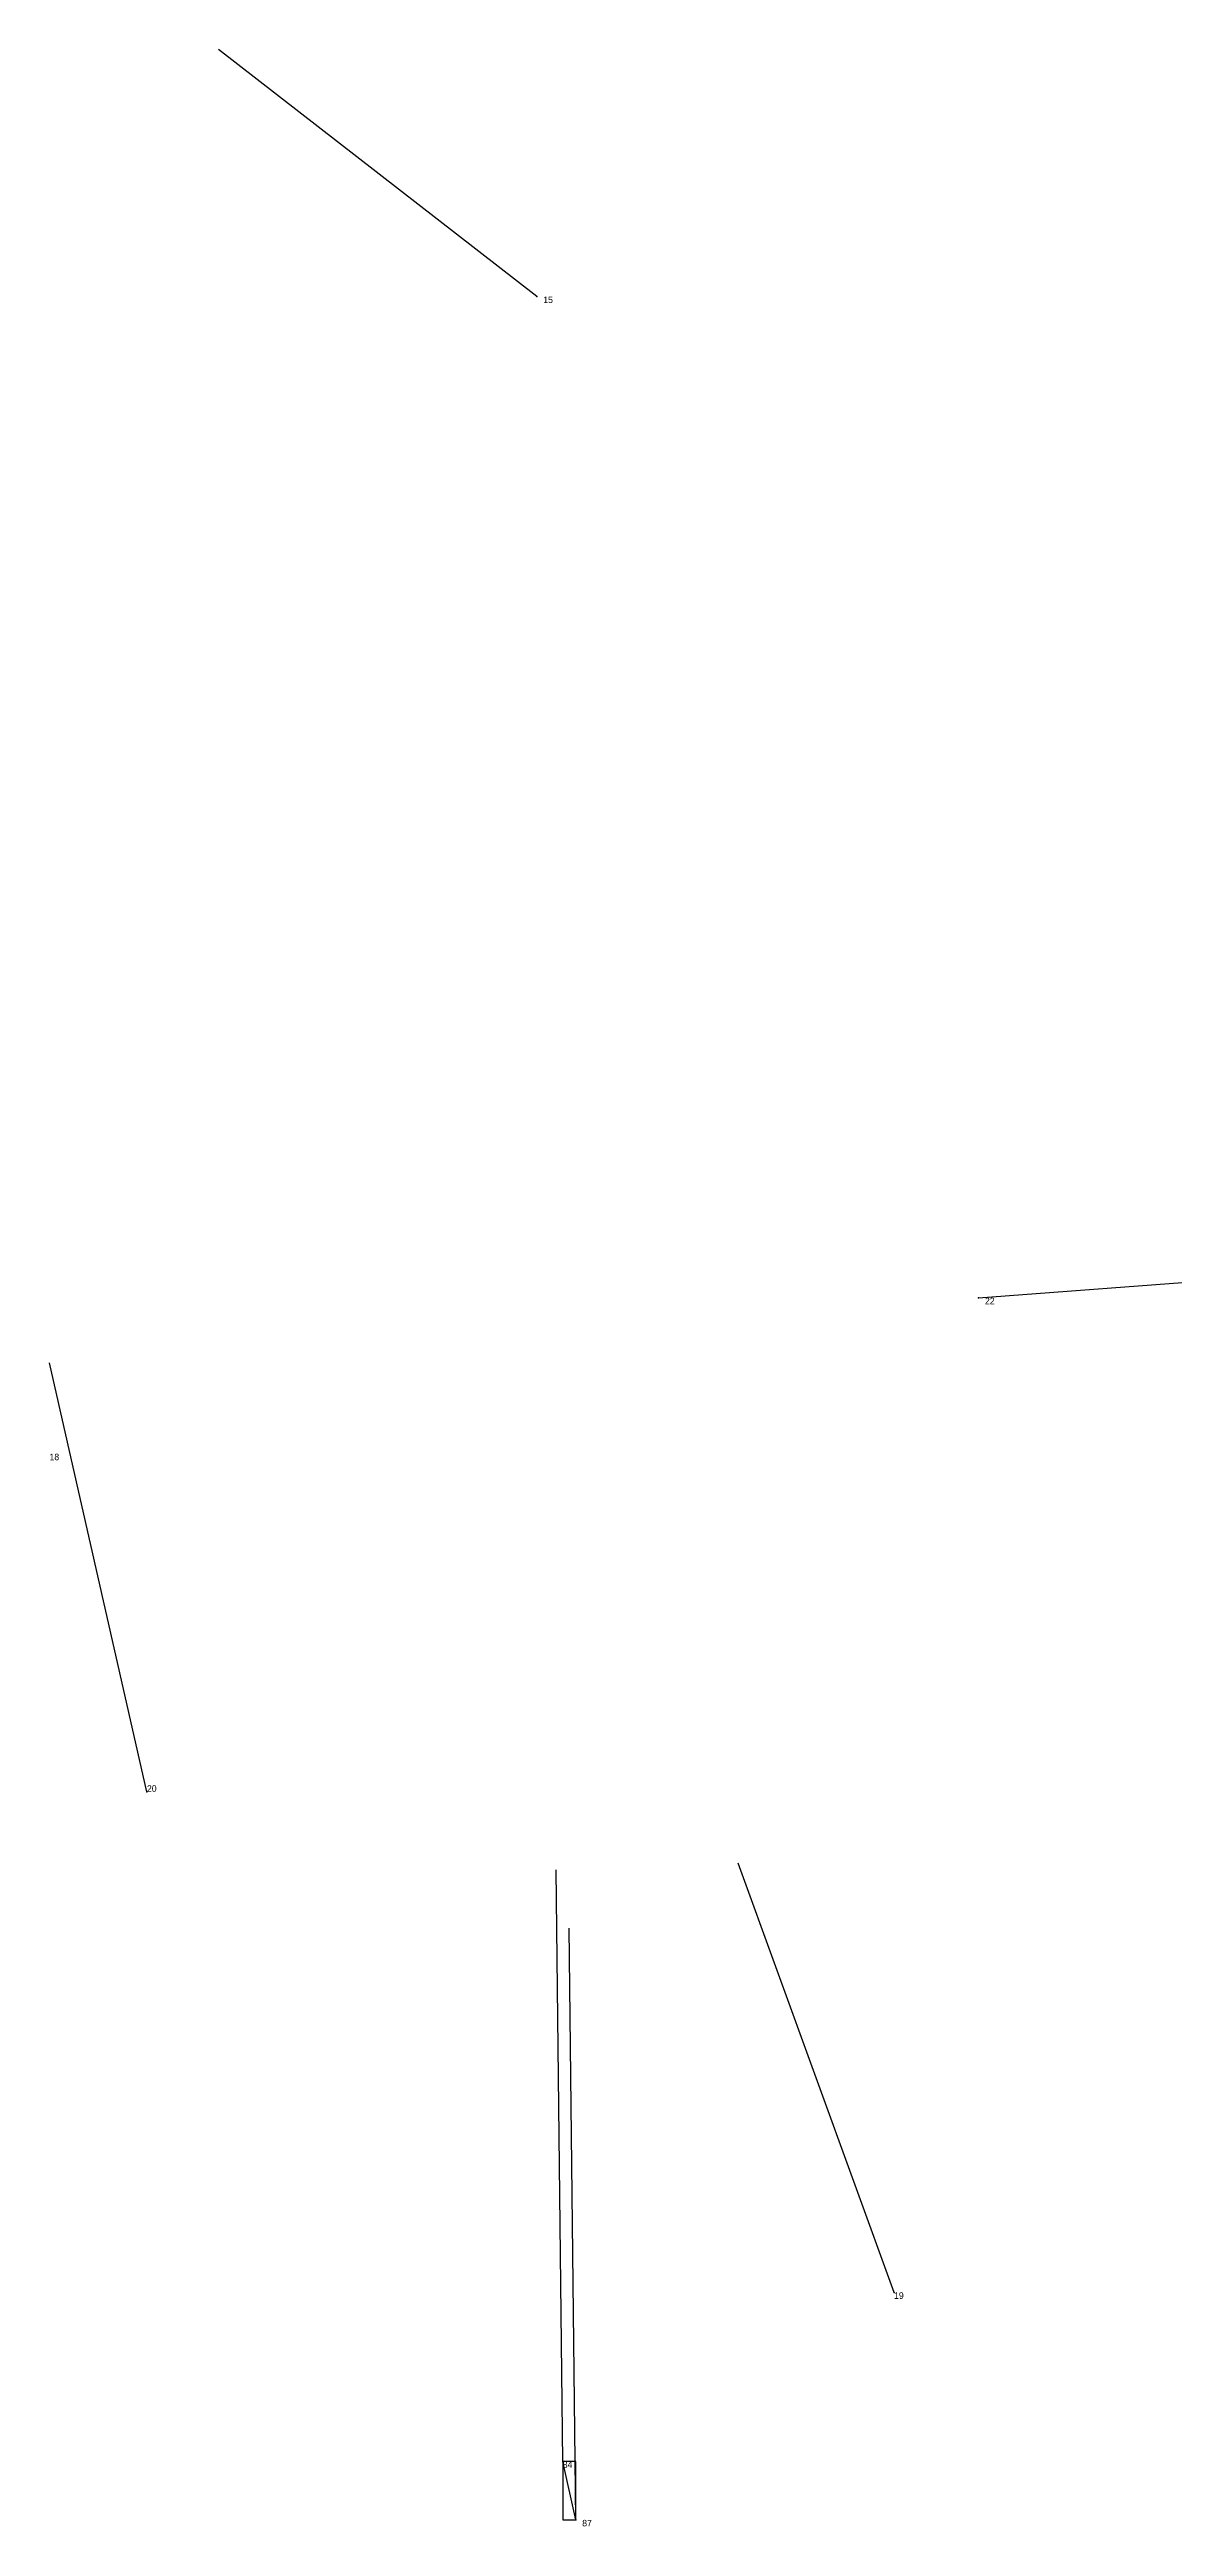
# Model space of a CAD drawing. Extents: x 0 to 1.06, y 0.02 to 1.09.
# Drawn here: x 0.532 to 0.7052, y 0.054 to 0.435 of the extents above; entities that cross this region are included whole.
import ezdxf

# ---------------------------------------------------------------- set-up
doc = ezdxf.new("R2010")
doc.units = 0
for name, color, linetype in [('Clients', 3, 'CONTINUOUS'), ('Facilities', 3, 'CONTINUOUS'), ('Facilities_lines', 3, 'CONTINUOUS'), ('Min_max_boxes', 1, 'CONTINUOUS'), ('Normals', 1, 'CONTINUOUS'), ('Source_points', 5, 'CONTINUOUS'), ('Text', 3, 'CONTINUOUS')]:
    doc.layers.add(name, color=color, linetype=linetype)

msp = doc.modelspace()

# ---------------------------------------------------------------- linework, layer by layer
at = {"layer": 'Clients', "color": 5}
msp.add_point((0.611, 0.064, 0.845), dxfattribs=at)
at = {"layer": 'Facilities', "color": 3}
for p in [(0.607, 0.397, 0.208), (0.675, 0.243, 0.49), (0.547, 0.167, 0.052), (0.662, 0.09, 0.031), (0.613, 0.055, 0.842)]:
    msp.add_point(p, dxfattribs=at)
at = {"layer": 'Facilities_lines', "color": 3}
msp.add_line((0.613, 0.055, 0.842), (0.611, 0.064, 0.845), dxfattribs=at)
at = {"layer": 'Min_max_boxes', "color": 1}
for p, q in [((0.613, 0.064, 0.842), (0.611, 0.064, 0.842)), ((0.611, 0.064, 0.842), (0.611, 0.055, 0.842)), ((0.613, 0.064, 0.845), (0.611, 0.064, 0.845)), ((0.611, 0.064, 0.845), (0.611, 0.055, 0.845)), ((0.611, 0.064, 0.842), (0.611, 0.064, 0.845)), ((0.613, 0.055, 0.842), (0.613, 0.064, 0.842)), ((0.613, 0.055, 0.845), (0.613, 0.064, 0.845)), ((0.613, 0.064, 0.842), (0.613, 0.064, 0.845)), ((0.611, 0.055, 0.842), (0.613, 0.055, 0.842)), ((0.611, 0.055, 0.845), (0.613, 0.055, 0.845)), ((0.611, 0.055, 0.842), (0.611, 0.055, 0.845)), ((0.613, 0.055, 0.842), (0.613, 0.055, 0.845))]:
    msp.add_line(p, q, dxfattribs=at)
at = {"layer": 'Normals', "color": 1}
for p, q in [((0.607, 0.397, 0.208), (0.558, 0.435, 0.286)), ((0.675, 0.243, 0.49), (0.768, 0.25, 0.454)), ((0.547, 0.167, 0.052), (0.532, 0.233, 0.125)), ((0.611, 0.064, 0.845), (0.61, 0.155, 0.804)), ((0.662, 0.09, 0.031), (0.638, 0.156, 0.102)), ((0.613, 0.055, 0.842), (0.612, 0.146, 0.801))]:
    msp.add_line(p, q, dxfattribs=at)
at = {"layer": 'Source_points', "color": 5}
for p in [(0.607, 0.397, 0.208), (0.675, 0.243, 0.49), (0.547, 0.167, 0.052), (0.662, 0.09, 0.031), (0.611, 0.064, 0.845), (0.613, 0.055, 0.842)]:
    msp.add_point(p, dxfattribs=at)

# ---------------------------------------------------------------- texts
at = {"layer": 'Text', "color": 3}
for s, p in [('15', (0.608, 0.396, 0.208)), ('22', (0.676, 0.242, 0.49)), ('18', (0.532, 0.218, 0.498)), ('20', (0.547, 0.167, 0.052)), ('19', (0.662, 0.089, 0.031)), ('84', (0.611, 0.063, 0.845)), ('87', (0.614, 0.054, 0.842))]:
    msp.add_text(s, height=0.001, dxfattribs=at).set_placement(p)

doc.saveas('drawing.dxf')
